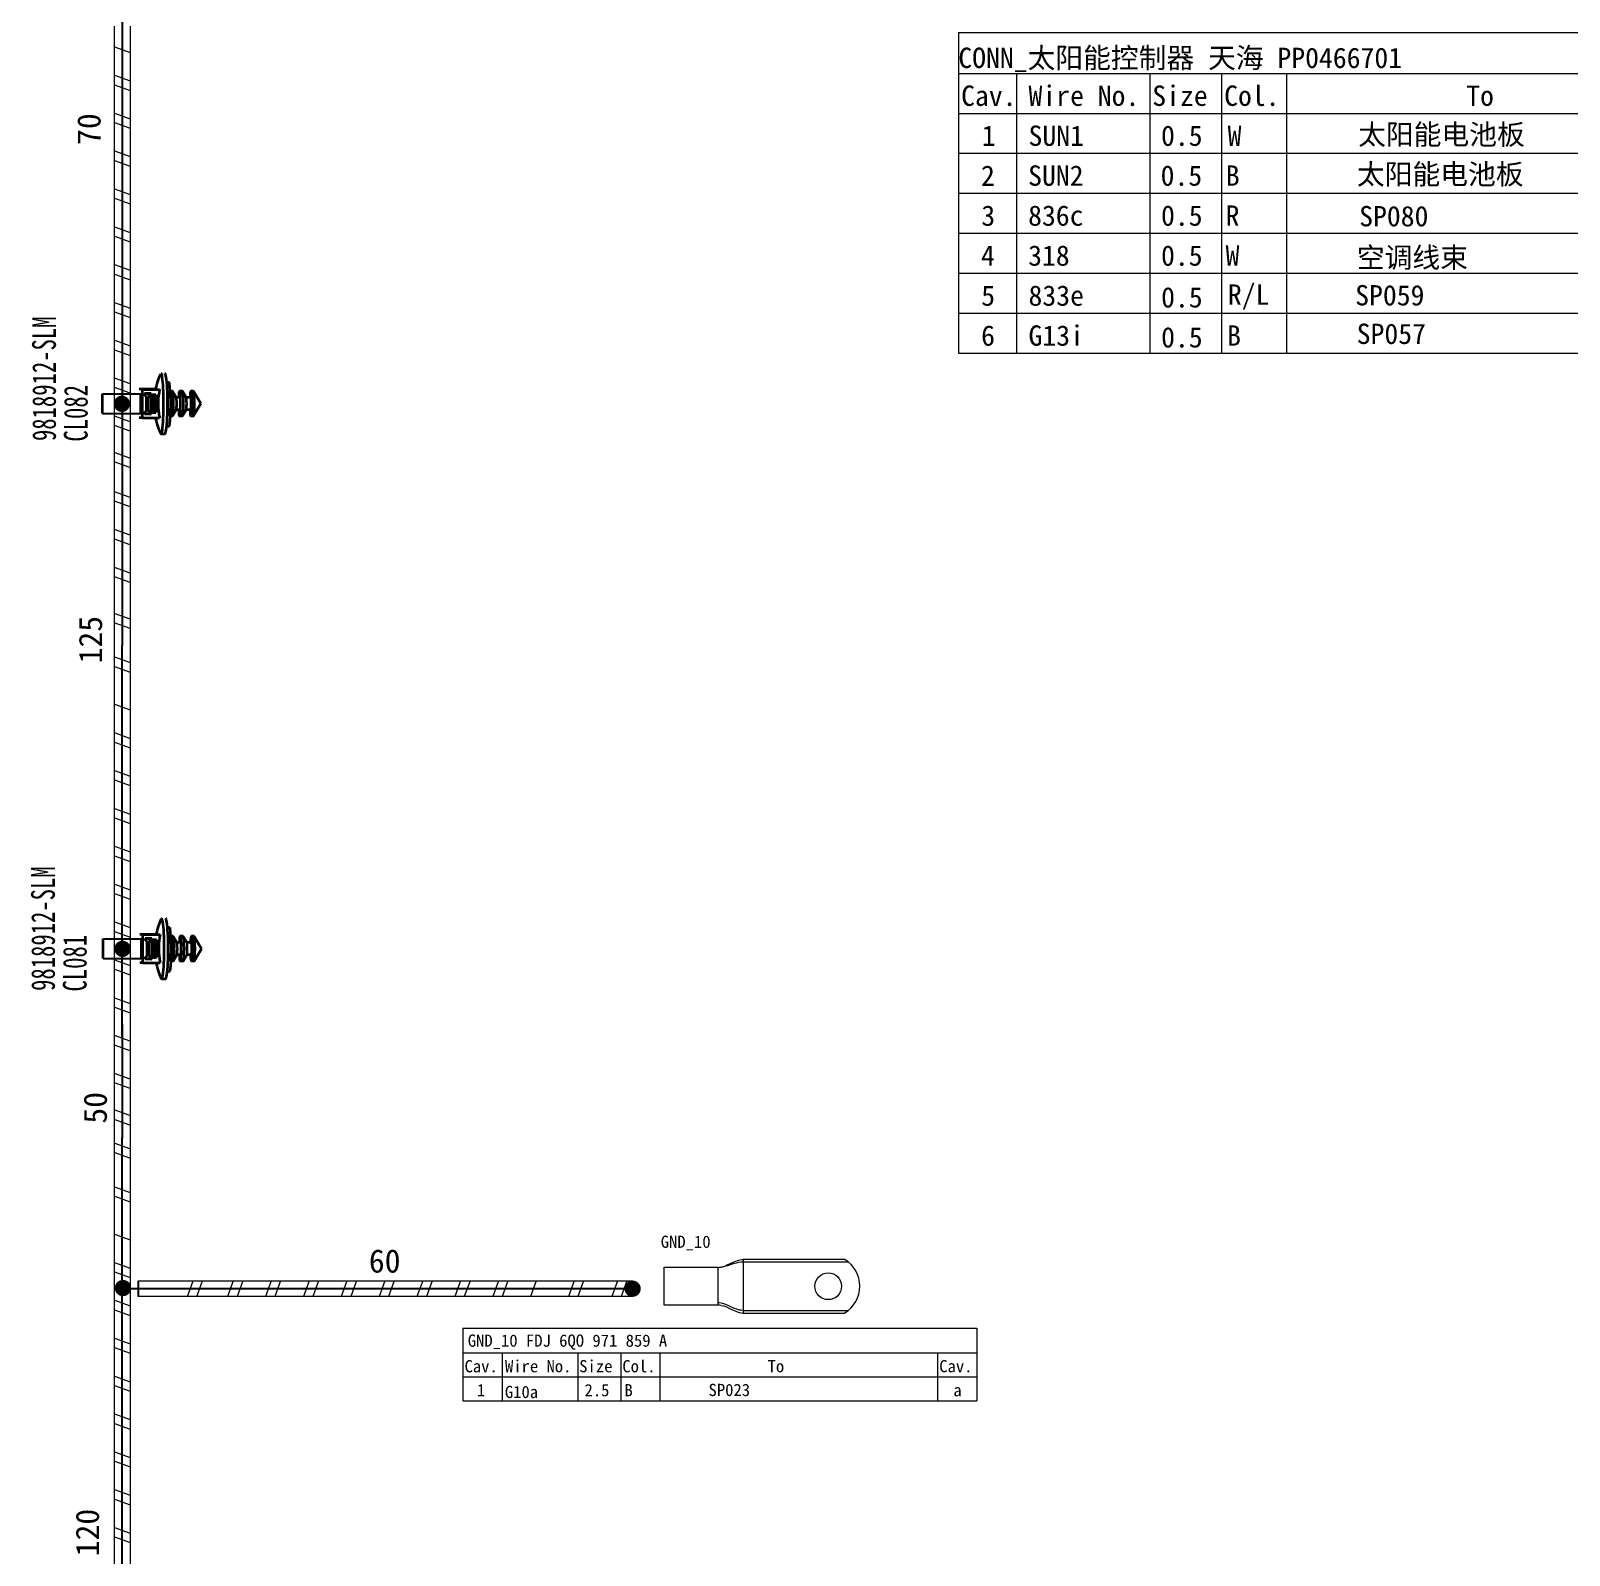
# Model space of a CAD drawing. Header units: millimetres. Extents: x 17 to 3784, y 12 to 1382.
# Drawn here: x 1380.1 to 1475.7, y 849.2 to 944 of the extents above; entities that cross this region are included whole.
import ezdxf

# ---------------------------------------------------------------- set-up
doc = ezdxf.new("R2010")
doc.units = ezdxf.units.MM
doc.layers.add('ENT', color=7, linetype='Continuous', lineweight=18)
doc.layers.add('粗实线层', color=7, linetype='Continuous', lineweight=35)
doc.styles.add('FangSong_GB2312_Style', font='simfang.ttf')
doc.styles.add('foton', font='', dxfattribs={"width": 0.7})
doc.styles.get('foton').set_extended_font_data('宋体')

msp = doc.modelspace()

# ---------------------------------------------------------------- hatches: boundary and pattern name
h = msp.add_hatch(color=0)
edge = h.paths.add_edge_path(flags=0)
edge.add_arc((1385.782, 920.789), 0.507, 180, 540)
h = msp.add_hatch(color=0)
edge = h.paths.add_edge_path(flags=0)
edge.add_arc((1385.821, 886.898), 0.507, 180, 540)
h = msp.add_hatch(color=0)
edge = h.paths.add_edge_path(flags=0)
edge.add_arc((1385.849, 865.809), 0.507, 180, 540)
h = msp.add_hatch(color=0)
edge = h.paths.add_edge_path(flags=0)
edge.add_arc((1417.525, 865.766), 0.507, 180, 540)

# ---------------------------------------------------------------- linework, layer by layer
at = {"color": 0, "lineweight": 35, "ltscale": 0.137499}
for p, q in [((1384.575, 920.186), (1384.576, 921.409)), ((1386.965, 920.19), (1386.965, 921.408)), ((1384.614, 886.295), (1384.614, 887.518)), ((1387.003, 886.299), (1387.004, 887.517))]:
    msp.add_line(p, q, dxfattribs=at)
at = {"color": 0}
for p, q in [((1384.576, 921.409), (1386.965, 921.408)), ((1384.575, 920.186), (1386.965, 920.19)), ((1384.614, 887.518), (1387.004, 887.517)), ((1384.614, 886.295), (1387.003, 886.299)), ((1386.798, 866.259), (1386.798, 865.274)), ((1417.534, 866.26), (1417.534, 865.284))]:
    msp.add_line(p, q, dxfattribs=at)
at = {"color": 0, "lineweight": 35, "ltscale": 0.021804}
for p, q in [((1387.052, 921.681), (1386.859, 921.69)), ((1387.411, 921.357), (1387.604, 921.349)), ((1387.411, 920.25), (1387.604, 920.242)), ((1387.411, 920.161), (1387.604, 920.153)), ((1387.697, 920.25), (1387.89, 920.242)), ((1387.052, 919.909), (1386.859, 919.918)), ((1387.091, 887.791), (1386.898, 887.799)), ((1387.449, 887.467), (1387.642, 887.459)), ((1387.09, 886.019), (1386.897, 886.027)), ((1387.449, 886.359), (1387.642, 886.351)), ((1387.449, 886.271), (1387.642, 886.262)), ((1387.736, 886.359), (1387.929, 886.351))]:
    msp.add_line(p, q, dxfattribs=at)
at = {"color": 0, "lineweight": 35, "ltscale": 0.113794}
for p, q in [((1387.868, 921.69), (1386.859, 921.69)), ((1387.906, 887.799), (1386.898, 887.799))]:
    msp.add_line(p, q, dxfattribs=at)
at = {"color": 0, "lineweight": 35, "ltscale": 0.120856}
for p, q in [((1387.052, 921.681), (1388.123, 921.681)), ((1387.052, 919.909), (1388.123, 919.909)), ((1387.091, 887.791), (1388.162, 887.791)), ((1387.09, 886.019), (1388.161, 886.019))]:
    msp.add_line(p, q, dxfattribs=at)
at = {"color": 0, "lineweight": 35, "ltscale": 0.199999}
for p, q in [((1387.052, 919.909), (1387.052, 921.681)), ((1387.09, 886.019), (1387.091, 887.791))]:
    msp.add_line(p, q, dxfattribs=at)
at = {"color": 0, "lineweight": 35, "ltscale": 0.015}
for p, q in [((1387.185, 921.438), (1387.185, 921.305)), ((1387.223, 887.547), (1387.223, 887.414))]:
    msp.add_line(p, q, dxfattribs=at)
at = {"color": 0, "lineweight": 35, "ltscale": 0.047321}
for p, q in [((1387.604, 921.438), (1387.185, 921.438)), ((1387.604, 920.153), (1387.184, 920.153)), ((1387.642, 887.547), (1387.223, 887.547)), ((1387.642, 886.262), (1387.223, 886.262))]:
    msp.add_line(p, q, dxfattribs=at)
at = {"color": 0, "lineweight": 35, "ltscale": 0.012463}
for p, q in [((1387.185, 921.31), (1387.295, 921.305)), ((1387.223, 887.419), (1387.333, 887.414))]:
    msp.add_line(p, q, dxfattribs=at)
at = {"color": 0, "lineweight": 35, "ltscale": 0.012451}
for p, q in [((1387.185, 921.305), (1387.295, 921.305)), ((1387.619, 921.238), (1387.73, 921.238)), ((1387.184, 920.286), (1387.295, 920.286)), ((1387.619, 920.352), (1387.729, 920.352)), ((1387.223, 887.414), (1387.333, 887.414)), ((1387.658, 887.347), (1387.768, 887.347)), ((1387.658, 886.461), (1387.768, 886.461)), ((1387.223, 886.395), (1387.333, 886.395))]:
    msp.add_line(p, q, dxfattribs=at)
at = {"color": 0, "lineweight": 35, "ltscale": 0.114999}
for p, q in [((1387.295, 921.305), (1387.295, 920.286)), ((1387.333, 887.414), (1387.333, 886.395))]:
    msp.add_line(p, q, dxfattribs=at)
at = {"color": 0, "lineweight": 35, "ltscale": 0.009064}
for p, q in [((1387.411, 921.357), (1387.411, 921.438)), ((1387.449, 887.467), (1387.449, 887.547))]:
    msp.add_line(p, q, dxfattribs=at)
at = {"color": 0, "lineweight": 35, "ltscale": 0.1}
for p, q in [((1387.419, 920.353), (1387.42, 921.239)), ((1387.813, 920.356), (1387.814, 921.242)), ((1387.458, 886.462), (1387.458, 887.348)), ((1387.852, 886.465), (1387.852, 887.351))]:
    msp.add_line(p, q, dxfattribs=at)
at = {"color": 0, "lineweight": 35, "ltscale": 0.018183}
for p, q in [((1387.581, 921.239), (1387.42, 921.239)), ((1387.619, 887.349), (1387.458, 887.348))]:
    msp.add_line(p, q, dxfattribs=at)
at = {"color": 0, "lineweight": 35, "ltscale": 0.000439867}
for p, q in [((1387.42, 921.239), (1387.424, 921.238)), ((1387.458, 887.348), (1387.462, 887.348))]:
    msp.add_line(p, q, dxfattribs=at)
at = {"color": 0, "lineweight": 35, "ltscale": 0.099999}
for p, q in [((1387.423, 920.353), (1387.424, 921.238)), ((1387.6, 920.353), (1387.6, 921.238)), ((1387.462, 886.462), (1387.462, 887.348)), ((1387.638, 886.462), (1387.639, 887.348))]:
    msp.add_line(p, q, dxfattribs=at)
at = {"color": 0, "lineweight": 35, "ltscale": 0.019922}
for p, q in [((1387.424, 921.238), (1387.6, 921.238)), ((1387.423, 920.353), (1387.6, 920.353)), ((1387.462, 887.348), (1387.639, 887.348)), ((1387.462, 886.462), (1387.638, 886.462))]:
    msp.add_line(p, q, dxfattribs=at)
at = {"color": 0, "lineweight": 35, "ltscale": 0.002853}
for p, q in [((1387.556, 921.24), (1387.581, 921.239)), ((1387.594, 887.35), (1387.619, 887.349))]:
    msp.add_line(p, q, dxfattribs=at)
at = {"color": 0, "lineweight": 35, "ltscale": 0.023842}
for p, q in [((1387.775, 921.243), (1387.564, 921.241)), ((1387.813, 887.353), (1387.602, 887.35))]:
    msp.add_line(p, q, dxfattribs=at)
at = {"color": 0, "lineweight": 35, "ltscale": 0.002181}
for p, q in [((1387.6, 921.238), (1387.619, 921.238)), ((1387.6, 920.353), (1387.619, 920.352)), ((1387.638, 886.462), (1387.658, 886.461)), ((1387.639, 887.348), (1387.658, 887.347))]:
    msp.add_line(p, q, dxfattribs=at)
at = {"color": 0, "lineweight": 35, "ltscale": 0.010001}
for p, q in [((1387.604, 921.349), (1387.604, 921.438)), ((1387.604, 920.153), (1387.604, 920.242)), ((1387.642, 887.459), (1387.642, 887.547)), ((1387.642, 886.262), (1387.642, 886.351))]:
    msp.add_line(p, q, dxfattribs=at)
at = {"color": 0, "lineweight": 35, "ltscale": 0.032379}
for p, q in [((1387.891, 921.349), (1387.604, 921.349)), ((1387.929, 887.459), (1387.642, 887.459))]:
    msp.add_line(p, q, dxfattribs=at)
at = {"color": 0, "lineweight": 35, "ltscale": 0.099998}
for p, q in [((1387.619, 920.352), (1387.619, 921.238)), ((1387.729, 920.352), (1387.73, 921.238)), ((1387.658, 886.461), (1387.658, 887.347)), ((1387.768, 886.461), (1387.768, 887.347))]:
    msp.add_line(p, q, dxfattribs=at)
at = {"color": 0, "lineweight": 35, "ltscale": 0.012045}
for p, q in [((1387.698, 921.349), (1387.698, 921.242)), ((1387.736, 887.459), (1387.736, 887.352))]:
    msp.add_line(p, q, dxfattribs=at)
at = {"color": 0, "lineweight": 35, "ltscale": 0.001513}
for p, q in [((1387.73, 921.238), (1387.716, 921.24)), ((1387.768, 887.347), (1387.755, 887.349))]:
    msp.add_line(p, q, dxfattribs=at)
at = {"color": 0, "lineweight": 35, "ltscale": 0.010273}
for p, q in [((1387.723, 921.24), (1387.814, 921.242)), ((1387.761, 887.35), (1387.852, 887.351))]:
    msp.add_line(p, q, dxfattribs=at)
at = {"color": 0, "lineweight": 35, "ltscale": 0.004356}
for p, q in [((1387.814, 921.242), (1387.775, 921.243)), ((1387.852, 887.351), (1387.813, 887.353))]:
    msp.add_line(p, q, dxfattribs=at)
at = {"color": 0, "lineweight": 35, "ltscale": 0.124999}
for p, q in [((1387.891, 921.349), (1387.89, 920.242)), ((1387.929, 887.459), (1387.929, 886.351))]:
    msp.add_line(p, q, dxfattribs=at)
at = {"color": 0, "lineweight": 35, "ltscale": 0.02207}
for p, q in [((1388.814, 921.18), (1388.618, 921.18)), ((1388.814, 920.419), (1388.618, 920.419)), ((1388.852, 887.29), (1388.657, 887.29)), ((1388.852, 886.528), (1388.657, 886.528))]:
    msp.add_line(p, q, dxfattribs=at)
at = {"color": 0, "lineweight": 35, "ltscale": 0.018536}
for p, q in [((1388.919, 921.575), (1388.755, 921.575)), ((1388.958, 887.684), (1388.794, 887.684))]:
    msp.add_line(p, q, dxfattribs=at)
at = {"color": 0, "lineweight": 35, "ltscale": 0.051178}
for p, q in [((1389.16, 921.176), (1388.929, 921.566)), ((1389.199, 887.286), (1388.968, 887.676))]:
    msp.add_line(p, q, dxfattribs=at)
at = {"color": 0, "lineweight": 35, "ltscale": 0.029858}
for p, q in [((1389.422, 921.18), (1389.158, 921.18)), ((1389.422, 920.419), (1389.158, 920.419)), ((1389.461, 887.29), (1389.196, 887.29)), ((1389.461, 886.528), (1389.196, 886.528))]:
    msp.add_line(p, q, dxfattribs=at)
at = {"color": 0, "lineweight": 35, "ltscale": 0.019769}
for p, q in [((1389.539, 921.575), (1389.364, 921.575)), ((1389.539, 920.024), (1389.364, 920.024)), ((1389.577, 887.684), (1389.402, 887.684)), ((1389.577, 886.134), (1389.402, 886.134))]:
    msp.add_line(p, q, dxfattribs=at)
at = {"color": 0, "lineweight": 35, "ltscale": 0.051179}
for p, q in [((1389.78, 921.176), (1389.549, 921.566)), ((1389.78, 920.423), (1389.549, 920.033)), ((1389.818, 887.286), (1389.587, 887.676)), ((1389.818, 886.532), (1389.587, 886.142))]:
    msp.add_line(p, q, dxfattribs=at)
at = {"color": 0, "lineweight": 35, "ltscale": 0.032245}
for p, q in [((1390.063, 921.18), (1389.777, 921.18)), ((1390.063, 920.419), (1389.777, 920.419)), ((1390.101, 887.29), (1389.816, 887.29)), ((1390.101, 886.528), (1389.816, 886.528))]:
    msp.add_line(p, q, dxfattribs=at)
at = {"color": 0, "lineweight": 35, "ltscale": 0.017883}
for p, q in [((1390.221, 921.575), (1390.063, 921.575)), ((1390.221, 920.024), (1390.063, 920.024)), ((1390.26, 887.684), (1390.101, 887.684)), ((1390.26, 886.134), (1390.101, 886.134))]:
    msp.add_line(p, q, dxfattribs=at)
at = {"color": 0, "lineweight": 35, "ltscale": 0.10061}
for p, q in [((1390.685, 920.799), (1390.231, 921.566)), ((1390.724, 886.909), (1390.27, 887.676))]:
    msp.add_line(p, q, dxfattribs=at)
at = {"color": 0, "lineweight": 35, "ltscale": 0.014999}
for p, q in [((1387.184, 920.286), (1387.184, 920.153)), ((1387.223, 886.395), (1387.223, 886.262))]:
    msp.add_line(p, q, dxfattribs=at)
at = {"color": 0, "lineweight": 35, "ltscale": 0.025537}
for p, q in [((1387.411, 920.161), (1387.184, 920.161)), ((1387.449, 886.271), (1387.223, 886.271))]:
    msp.add_line(p, q, dxfattribs=at)
at = {"color": 0, "lineweight": 35, "ltscale": 0.01}
for p, q in [((1387.411, 920.161), (1387.411, 920.25)), ((1387.449, 886.271), (1387.449, 886.359))]:
    msp.add_line(p, q, dxfattribs=at)
at = {"color": 0, "lineweight": 35, "ltscale": 0.032373}
for p, q in [((1387.697, 920.25), (1387.411, 920.25)), ((1387.89, 920.242), (1387.604, 920.242)), ((1387.736, 886.359), (1387.449, 886.359)), ((1387.929, 886.351), (1387.642, 886.351))]:
    msp.add_line(p, q, dxfattribs=at)
at = {"color": 0, "lineweight": 35, "ltscale": 0.000439834}
for p, q in [((1387.419, 920.353), (1387.423, 920.353)), ((1387.458, 886.462), (1387.462, 886.462))]:
    msp.add_line(p, q, dxfattribs=at)
at = {"color": 0, "lineweight": 35, "ltscale": 0.01149}
for p, q in [((1387.698, 920.352), (1387.697, 920.25)), ((1387.736, 886.461), (1387.736, 886.359))]:
    msp.add_line(p, q, dxfattribs=at)
at = {"color": 0, "lineweight": 35, "ltscale": 0.009468}
for p, q in [((1387.729, 920.354), (1387.813, 920.356)), ((1387.768, 886.464), (1387.852, 886.465))]:
    msp.add_line(p, q, dxfattribs=at)
at = {"color": 0, "lineweight": 35, "ltscale": 0.01853}
for p, q in [((1388.919, 920.024), (1388.755, 920.024)), ((1388.958, 886.134), (1388.794, 886.134))]:
    msp.add_line(p, q, dxfattribs=at)
at = {"color": 0, "lineweight": 35, "ltscale": 0.051177}
for p, q in [((1389.16, 920.423), (1388.929, 920.033)), ((1389.199, 886.532), (1388.968, 886.142))]:
    msp.add_line(p, q, dxfattribs=at)
at = {"color": 0, "lineweight": 35, "ltscale": 0.100609}
for p, q in [((1390.685, 920.799), (1390.231, 920.033)), ((1390.724, 886.909), (1390.27, 886.142))]:
    msp.add_line(p, q, dxfattribs=at)
at = {"color": 0, "lineweight": 35, "ltscale": 0.027679}
for p, q in [((1388.213, 918.917), (1388.458, 918.917)), ((1388.251, 885.026), (1388.496, 885.026))]:
    msp.add_line(p, q, dxfattribs=at)
at = {"color": 0, "linetype": 'Continuous', "lineweight": 13}
for points in [[(1385.81, 946.635), (1385.81, 923.124)], [(1437.772, 943.886), (1491.009, 943.886)], [(1437.772, 943.886), (1437.772, 923.936)], [(1437.772, 941.335), (1491.009, 941.335)], [(1441.396, 941.295), (1441.396, 923.936)], [(1449.675, 941.335), (1449.675, 923.936)], [(1454.123, 941.335), (1454.123, 923.936)], [(1458.178, 941.335), (1458.178, 923.936)], [(1437.772, 938.85), (1491.009, 938.85)], [(1437.772, 936.364), (1491.009, 936.364)], [(1437.772, 933.879), (1491.009, 933.879)], [(1437.772, 931.393), (1491.009, 931.393)], [(1437.772, 928.908), (1491.009, 928.908)], [(1437.772, 926.422), (1491.009, 926.422)], [(1437.772, 923.936), (1491.009, 923.936)], [(1385.808, 923.087), (1385.808, 905.756)], [(1385.808, 905.756), (1385.808, 882.245)], [(1385.808, 882.21), (1385.808, 875.117)], [(1385.806, 872.814), (1385.806, 849.303)], [(1422.954, 867.099), (1423.115, 867.123), (1423.259, 867.169), (1423.406, 867.241), (1423.83, 867.434), (1424.053, 867.518), (1424.201, 867.563), (1424.339, 867.583), (1424.391, 867.585)], [(1424.391, 867.418), (1424.288, 867.414), (1424.109, 867.393), (1423.965, 867.362), (1423.705, 867.287), (1423.425, 867.198), (1423.233, 867.146), (1423.164, 867.13), (1423.021, 867.106)], [(1430.716, 867.585), (1424.391, 867.585), (1424.391, 864.252), (1430.716, 864.252)], [(1430.946, 867.418), (1424.391, 867.418)], [(1419.49, 867.095), (1422.822, 867.095), (1422.822, 864.742), (1419.49, 864.742), (1419.49, 867.095)], [(1415.189, 865.77), (1391.678, 865.77)], [(1424.391, 864.418), (1424.283, 864.424), (1424.179, 864.44), (1424, 864.488), (1423.858, 864.541), (1423.591, 864.661), (1423.468, 864.718), (1423.265, 864.803), (1423.193, 864.827), (1423.023, 864.871), (1422.924, 864.885), (1422.822, 864.89)], [(1423.022, 864.73), (1423.203, 864.693), (1423.369, 864.632), (1423.549, 864.543), (1423.985, 864.35), (1424.141, 864.293), (1424.284, 864.259), (1424.391, 864.252)], [(1424.391, 864.418), (1430.946, 864.418)], [(1406.975, 863.311), (1438.917, 863.311)], [(1438.917, 863.311), (1438.917, 858.798)], [(1406.975, 861.78), (1438.917, 861.78)], [(1416.785, 861.78), (1416.785, 858.798)], [(1419.218, 861.78), (1419.218, 858.798)], [(1436.483, 861.78), (1436.483, 858.798)], [(1406.975, 860.289), (1438.917, 860.289)], [(1406.975, 858.798), (1438.917, 858.798)]]:
    msp.add_lwpolyline(points, dxfattribs=at)
at = {"color": 0, "linetype": 'Continuous', "lineweight": 25}
for points in [[(1385.81, 922.339), (1385.81, 946.635)], [(1385.808, 923.096), (1385.808, 905.756)], [(1385.808, 881.46), (1385.808, 905.756)], [(1385.808, 882.219), (1385.808, 875.117)], [(1385.806, 848.518), (1385.806, 875.14)], [(1385.466, 865.77), (1417.515, 865.77)]]:
    msp.add_lwpolyline(points, dxfattribs=at)
at = {"color": 0, "linetype": 'Continuous', "lineweight": 0}
for points in [[(1385.321, 941.926), (1385.32, 944.28)], [(1386.299, 944.28), (1386.301, 941.926)], [(1385.32, 942.986), (1386.301, 942.632)], [(1385.321, 939.572), (1385.32, 941.926)], [(1386.299, 941.926), (1386.301, 939.572)], [(1385.32, 941.22), (1386.301, 940.867)], [(1385.32, 940.631), (1386.301, 940.278)], [(1385.321, 937.217), (1385.32, 939.572)], [(1386.299, 939.572), (1386.301, 937.217)], [(1385.32, 938.865), (1386.301, 938.512)], [(1385.32, 938.277), (1386.301, 937.924)], [(1385.321, 934.863), (1385.32, 937.217)], [(1386.299, 937.217), (1386.301, 934.863)], [(1385.32, 936.511), (1386.301, 936.158)], [(1385.32, 935.923), (1386.301, 935.569)], [(1385.321, 932.509), (1385.32, 934.863)], [(1386.299, 934.863), (1386.301, 932.509)], [(1385.32, 934.157), (1386.301, 933.804)], [(1385.32, 933.568), (1386.301, 933.215)], [(1385.321, 930.154), (1385.32, 932.509)], [(1386.299, 932.509), (1386.301, 930.154)], [(1385.32, 931.802), (1386.301, 931.449)], [(1385.32, 931.214), (1386.301, 930.861)], [(1385.321, 927.8), (1385.32, 930.154)], [(1386.299, 930.154), (1386.301, 927.8)], [(1385.32, 929.448), (1386.301, 929.095)], [(1385.32, 928.859), (1386.301, 928.506)], [(1385.321, 925.446), (1385.32, 927.8)], [(1386.299, 927.8), (1386.301, 925.446)], [(1385.32, 927.094), (1386.301, 926.741)], [(1385.32, 926.505), (1386.301, 926.152)], [(1385.321, 923.091), (1385.32, 925.446)], [(1385.32, 924.739), (1386.301, 924.386)], [(1386.299, 925.446), (1386.301, 923.091)], [(1385.32, 924.151), (1386.301, 923.798)], [(1385.317, 920.735), (1385.317, 923.09)], [(1386.298, 923.09), (1386.298, 920.735)], [(1386.298, 922.03), (1385.317, 922.383)], [(1386.298, 921.442), (1385.317, 921.795)], [(1385.317, 918.381), (1385.317, 920.735)], [(1386.298, 919.676), (1385.317, 920.029)], [(1386.298, 920.735), (1386.298, 918.381)], [(1386.298, 919.087), (1385.317, 919.44)], [(1385.317, 916.027), (1385.317, 918.381)], [(1386.298, 918.381), (1386.298, 916.027)], [(1386.279, 917.409), (1385.298, 917.762)], [(1386.279, 916.82), (1385.298, 917.174)], [(1385.317, 913.672), (1385.317, 916.027)], [(1386.298, 914.967), (1385.317, 915.32)], [(1386.298, 916.027), (1386.298, 913.672)], [(1386.298, 914.379), (1385.317, 914.732)], [(1385.317, 911.318), (1385.317, 913.672)], [(1386.298, 913.672), (1386.298, 911.318)], [(1386.298, 912.613), (1385.317, 912.966)], [(1386.298, 912.024), (1385.317, 912.377)], [(1385.317, 907.956), (1385.317, 911.318)], [(1386.298, 910.258), (1385.317, 910.612)], [(1386.298, 911.318), (1386.298, 907.875)], [(1386.298, 909.67), (1385.317, 910.023)], [(1386.286, 907.404), (1385.305, 907.758)], [(1385.317, 905.756), (1385.317, 908.11)], [(1386.298, 908.11), (1386.298, 905.756)], [(1386.286, 906.816), (1385.305, 907.169)], [(1385.318, 903.401), (1385.317, 905.756)], [(1386.297, 905.756), (1386.298, 903.401)], [(1385.317, 905.049), (1386.298, 904.698)], [(1385.317, 904.461), (1386.298, 904.108)], [(1385.318, 901.047), (1385.317, 903.401)], [(1386.297, 903.401), (1386.298, 901.047)], [(1385.317, 902.107), (1386.298, 901.753)], [(1385.318, 898.693), (1385.317, 901.047)], [(1386.297, 901.047), (1386.298, 898.693)], [(1385.317, 900.341), (1386.298, 899.988)], [(1385.317, 899.752), (1386.298, 899.399)], [(1385.318, 896.338), (1385.317, 898.693)], [(1385.317, 897.986), (1386.298, 897.633)], [(1386.297, 898.693), (1386.298, 896.338)], [(1385.317, 897.398), (1386.298, 897.045)], [(1385.318, 893.984), (1385.317, 896.338)], [(1386.297, 896.338), (1386.298, 893.984)], [(1385.317, 895.632), (1386.298, 895.279)], [(1385.317, 895.043), (1386.298, 894.69)], [(1385.318, 891.63), (1385.317, 893.984)], [(1385.317, 893.278), (1386.298, 892.925)], [(1386.297, 893.984), (1386.298, 891.63)], [(1385.317, 892.689), (1386.298, 892.336)], [(1385.318, 889.275), (1385.317, 891.63)], [(1386.297, 891.63), (1386.298, 889.275)], [(1385.317, 890.923), (1386.298, 890.57)], [(1385.317, 890.335), (1386.298, 889.982)], [(1385.318, 886.921), (1385.317, 889.275)], [(1385.317, 888.569), (1386.298, 888.216)], [(1386.297, 889.275), (1386.298, 886.921)], [(1385.317, 887.98), (1386.298, 887.627)], [(1385.318, 884.567), (1385.317, 886.921)], [(1386.297, 886.921), (1386.298, 884.567)], [(1385.317, 886.215), (1386.298, 885.861)], [(1385.317, 885.626), (1386.298, 885.273)], [(1385.318, 882.212), (1385.317, 884.567)], [(1386.297, 884.567), (1386.298, 882.212)], [(1385.317, 883.86), (1386.298, 883.507)], [(1385.317, 883.272), (1386.298, 882.919)], [(1385.317, 879.859), (1385.317, 882.213)], [(1386.298, 882.213), (1386.298, 879.859)], [(1386.298, 881.154), (1385.317, 881.507)], [(1386.298, 880.565), (1385.317, 880.918)], [(1385.317, 877.504), (1385.317, 879.859)], [(1386.298, 879.859), (1386.298, 877.504)], [(1386.298, 878.799), (1385.317, 879.152)], [(1386.298, 878.211), (1385.317, 878.564)], [(1385.317, 875.15), (1385.317, 877.504)], [(1386.298, 877.504), (1386.298, 875.15)], [(1386.279, 876.532), (1385.298, 876.886)], [(1386.279, 875.944), (1385.298, 876.297)], [(1385.315, 872.814), (1385.315, 875.168)], [(1386.296, 875.168), (1386.296, 872.814)], [(1386.284, 874.462), (1385.303, 874.815)], [(1386.284, 873.874), (1385.303, 874.227)], [(1385.317, 870.459), (1385.315, 872.814)], [(1386.295, 872.814), (1386.296, 870.459)], [(1385.315, 872.107), (1386.296, 871.755)], [(1385.315, 871.519), (1386.296, 871.166)], [(1385.317, 868.105), (1385.315, 870.459)], [(1386.295, 870.459), (1386.296, 868.105)], [(1385.315, 869.164), (1386.296, 868.811)], [(1385.317, 865.751), (1385.315, 868.105)], [(1385.315, 867.399), (1386.296, 867.046)], [(1386.295, 868.105), (1386.296, 865.751)], [(1385.315, 866.81), (1386.296, 866.457)], [(1385.317, 863.396), (1385.315, 865.751)], [(1386.295, 865.751), (1386.296, 863.396)], [(1386.79, 866.261), (1389.145, 866.261)], [(1389.145, 866.261), (1392.042, 866.261)], [(1389.851, 865.28), (1390.204, 866.261)], [(1390.439, 865.28), (1390.793, 866.261)], [(1391.645, 866.259), (1394, 866.261)], [(1392.705, 866.261), (1392.352, 865.28)], [(1393.293, 866.261), (1392.94, 865.28)], [(1394, 866.259), (1396.354, 866.261)], [(1395.059, 866.261), (1394.706, 865.28)], [(1395.648, 866.261), (1395.295, 865.28)], [(1415.189, 866.261), (1417.543, 866.261)], [(1416.249, 865.292), (1416.602, 866.273)], [(1416.838, 865.292), (1417.191, 866.273)], [(1385.315, 865.044), (1386.296, 864.691)], [(1389.145, 865.28), (1386.79, 865.28)], [(1391.785, 865.28), (1389.145, 865.28)], [(1394, 865.281), (1391.645, 865.28)], [(1396.354, 865.281), (1394, 865.28)], [(1417.543, 865.28), (1415.189, 865.28)], [(1385.315, 864.456), (1386.296, 864.103)], [(1385.317, 861.042), (1385.315, 863.396)], [(1385.315, 862.69), (1386.296, 862.337)], [(1386.295, 863.396), (1386.296, 861.042)], [(1385.315, 862.101), (1386.296, 861.748)], [(1385.317, 858.688), (1385.315, 861.042)], [(1386.295, 861.042), (1386.296, 858.688)], [(1385.315, 860.336), (1386.296, 859.982)], [(1385.315, 859.747), (1386.296, 859.394)], [(1385.317, 856.333), (1385.315, 858.688)], [(1385.315, 857.981), (1386.296, 857.628)], [(1386.295, 858.688), (1386.296, 856.333)], [(1385.315, 857.393), (1386.296, 857.04)], [(1385.317, 853.979), (1385.315, 856.333)], [(1386.295, 856.333), (1386.296, 853.979)], [(1385.315, 855.627), (1386.296, 855.274)], [(1385.315, 855.038), (1386.296, 854.685)], [(1385.317, 851.625), (1385.315, 853.979)], [(1386.295, 853.979), (1386.296, 851.625)], [(1385.315, 853.273), (1386.296, 852.919)], [(1385.315, 852.684), (1386.296, 852.331)], [(1385.317, 849.27), (1385.315, 851.625)], [(1386.295, 851.625), (1386.296, 849.27)], [(1385.315, 850.918), (1386.296, 850.565)], [(1385.315, 850.33), (1386.296, 849.976)], [(1385.315, 846.769), (1385.315, 849.667)], [(1386.296, 849.409), (1386.296, 846.769)]]:
    msp.add_lwpolyline(points, dxfattribs=at)
at = {"color": 0, "lineweight": 35}
for points in [[(1387.867, 921.687), (1387.867, 921.687), (1387.868, 921.687), (1387.875, 921.686), (1388.123, 921.681)], [(1387.906, 887.796), (1387.906, 887.796), (1387.906, 887.796), (1387.913, 887.795), (1388.162, 887.791)]]:
    msp.add_lwpolyline(points, dxfattribs=at)
at = {"color": 7, "linetype": 'Continuous', "lineweight": 0}
for points in [[(1396.354, 866.259), (1398.708, 866.261)], [(1397.413, 866.261), (1397.06, 865.28)], [(1398.002, 866.261), (1397.649, 865.28)], [(1398.708, 866.259), (1401.063, 866.261)], [(1399.768, 866.261), (1399.415, 865.28)], [(1400.356, 866.261), (1400.003, 865.28)], [(1401.063, 866.259), (1403.417, 866.261)], [(1402.122, 866.261), (1401.769, 865.28)], [(1402.711, 866.261), (1402.358, 865.28)], [(1403.417, 866.259), (1405.771, 866.261)], [(1404.477, 866.261), (1404.123, 865.28)], [(1405.065, 866.261), (1404.712, 865.28)], [(1405.771, 866.259), (1408.126, 866.261)], [(1406.831, 866.261), (1406.478, 865.28)], [(1407.419, 866.261), (1407.066, 865.28)], [(1408.126, 866.259), (1410.48, 866.261)], [(1409.185, 866.261), (1408.832, 865.28)], [(1409.774, 866.261), (1409.421, 865.28)], [(1410.48, 866.259), (1412.834, 866.261)], [(1411.54, 866.261), (1411.186, 865.28)], [(1412.834, 866.259), (1415.189, 866.261)], [(1413.894, 866.261), (1413.541, 865.28)], [(1414.483, 866.261), (1414.131, 865.28)], [(1398.708, 865.281), (1396.354, 865.28)], [(1401.063, 865.281), (1398.708, 865.28)], [(1403.417, 865.281), (1401.063, 865.28)], [(1405.771, 865.281), (1403.417, 865.28)], [(1408.126, 865.281), (1405.771, 865.28)], [(1410.48, 865.281), (1408.126, 865.28)], [(1412.834, 865.281), (1410.48, 865.28)], [(1415.189, 865.281), (1412.834, 865.28)]]:
    msp.add_lwpolyline(points, dxfattribs=at)
at = {"color": 7, "linetype": 'Continuous', "lineweight": 13}
for points in [[(1406.975, 863.311), (1406.975, 858.798)], [(1409.408, 861.78), (1409.408, 858.798)], [(1414.116, 861.78), (1414.116, 858.798)]]:
    msp.add_lwpolyline(points, dxfattribs=at)
at = {"color": 0, "linetype": 'Continuous', "lineweight": 13}
msp.add_circle((1429.683, 865.919), 0.833, dxfattribs=at)
at = {"color": 0, "lineweight": 35}
for centre, radius, start, end in [((1392.207, 920.8), 4.43, 155.32043, 168.44492), ((1392.336, 920.794), 4.305, 168.10641, 188.06008), ((1392.334, 920.794), 4.303, 188.06077, 191.8594), ((1392.207, 920.8), 4.43, 191.59256, 204.68064), ((1392.246, 886.909), 4.43, 155.32043, 168.44492), ((1392.375, 886.903), 4.305, 168.10641, 188.06008), ((1392.246, 886.909), 4.43, 191.59256, 204.68064), ((1392.373, 886.903), 4.303, 188.06077, 191.8594)]:
    msp.add_arc(centre, radius, start, end, dxfattribs=at)
at = {"color": 0, "linetype": 'Continuous', "lineweight": 13}
for centre, radius, start, end in [((1429.683, 865.919), 1.961, 302, 58), ((1422.826, 868.708), 1.615, 270, 277), ((1422.82, 863.173), 1.57, 83, 90), ((1422.827, 863.147), 1.595, 83, 90)]:
    msp.add_arc(centre, radius, start, end, dxfattribs=at)
at = {"color": 0, "lineweight": 35}
for centre, major_axis, ratio, start_param, end_param in [((1388.213, 920.799), (0, -1.883), 0.087133, 1.067052, 3.141614), ((1388.458, 920.799), (0, 1.883), 0.087133, 4.208645, 6.279441), ((1387.776, 921.24), (-0.221, 0), 0.00373, 5.995159, 6.283185), ((1387.776, 921.24), (-0.221, 0), 0.00373, 0, 0.087245), ((1387.938, 921.24), (-0.221, 0), 0.00373, 6.048679, 6.283185), ((1388.612, 920.799), (0, -0.381), 0.087133, 0.183505, 2.958112), ((1388.755, 920.799), (0, -0.775), 0.087133, 3.141552, 4.198784), ((1388.755, 920.799), (0, -0.775), 0.087133, 2.995504, 3.141552), ((1388.755, 920.799), (0, -0.775), 0.087133, 0.14609, 2.995504), ((1388.919, 920.799), (0, -0.775), 0.087133, 2.995504, 3.141552), ((1388.919, 920.799), (0, -0.775), 0.087133, 0.14609, 2.995504), ((1389.155, 920.799), (0, -0.381), 0.087133, 0.14609, 2.995504), ((1389.364, 920.799), (0, -0.775), 0.087133, 3.141552, 4.198784), ((1389.364, 920.799), (0, -0.775), 0.087133, 2.995504, 3.141552), ((1389.364, 920.799), (0, -0.775), 0.087133, 0.14609, 2.995504), ((1389.539, 920.799), (0, -0.775), 0.087133, 2.995504, 3.141552), ((1389.539, 920.799), (0, -0.775), 0.087133, 0.14609, 2.995504), ((1389.775, 920.799), (0, -0.381), 0.087133, 0.14609, 2.995504), ((1390.063, 920.799), (0, -0.775), 0.087133, 3.141552, 4.198784), ((1390.063, 920.799), (0, -0.775), 0.087133, 6.283145, 9.424737), ((1390.063, 920.799), (0, -0.381), 0.087133, 1.067052, 3.141552), ((1390.221, 920.799), (0, -0.775), 0.087133, 2.995504, 3.141552), ((1390.221, 920.799), (0, -0.775), 0.087133, 0.14609, 2.995504), ((1388.755, 920.799), (0, -0.775), 0.087133, 5.225993, 6.283145), ((1388.755, 920.799), (0, -0.775), 0.087133, 6.283145, 6.429275), ((1388.919, 920.799), (0, -0.775), 0.087133, 6.283145, 6.429275), ((1389.364, 920.799), (0, -0.775), 0.087133, 5.225993, 6.283145), ((1389.364, 920.799), (0, -0.775), 0.087133, 6.283145, 6.429275), ((1389.539, 920.799), (0, -0.775), 0.087133, 6.283145, 6.429275), ((1390.063, 920.799), (0, -0.775), 0.087133, 5.225993, 6.283145), ((1390.063, 920.799), (0, -0.381), 0.087133, 6.283145, 7.350238), ((1390.221, 920.799), (0, -0.775), 0.087133, 6.283145, 6.429275), ((1388.213, 920.799), (0, 1.883), 0.087133, 3.141636, 4.208645), ((1388.458, 920.799), (0, -1.883), 0.087133, 0, 1.067052), ((1388.213, 920.799), (0, 1.883), 0.087133, 2.954112, 3.141636), ((1388.251, 886.909), (0, -1.883), 0.087133, 1.067052, 3.141614), ((1388.496, 886.909), (0, 1.883), 0.087133, 4.208645, 6.279441), ((1388.794, 886.909), (0, -0.775), 0.087133, 3.141552, 4.198784), ((1388.794, 886.909), (0, -0.775), 0.087133, 2.995504, 3.141552), ((1388.794, 886.909), (0, -0.775), 0.087133, 0.14609, 2.995504), ((1388.958, 886.909), (0, -0.775), 0.087133, 2.995504, 3.141552), ((1388.958, 886.909), (0, -0.775), 0.087133, 0.14609, 2.995504), ((1389.402, 886.909), (0, -0.775), 0.087133, 3.141552, 4.198784), ((1389.402, 886.909), (0, -0.775), 0.087133, 2.995504, 3.141552), ((1389.402, 886.909), (0, -0.775), 0.087133, 0.14609, 2.995504), ((1389.577, 886.909), (0, -0.775), 0.087133, 2.995504, 3.141552), ((1389.577, 886.909), (0, -0.775), 0.087133, 0.14609, 2.995504), ((1390.101, 886.909), (0, -0.775), 0.087133, 3.141552, 4.198784), ((1390.101, 886.909), (0, -0.775), 0.087133, 6.283145, 9.424737), ((1390.26, 886.909), (0, -0.775), 0.087133, 2.995504, 3.141552), ((1390.26, 886.909), (0, -0.775), 0.087133, 0.14609, 2.995504), ((1387.815, 887.35), (-0.221, 0), 0.00373, 5.995159, 6.283185), ((1387.815, 887.35), (-0.221, 0), 0.00373, 0, 0.087245), ((1387.976, 887.349), (-0.221, 0), 0.00373, 6.048679, 6.283185), ((1388.651, 886.909), (0, -0.381), 0.087133, 0.183505, 2.958112), ((1388.794, 886.909), (0, -0.775), 0.087133, 5.225993, 6.283145), ((1389.194, 886.909), (0, -0.381), 0.087133, 0.14609, 2.995504), ((1389.402, 886.909), (0, -0.775), 0.087133, 5.225993, 6.283145), ((1389.813, 886.909), (0, -0.381), 0.087133, 0.14609, 2.995504), ((1390.101, 886.909), (0, -0.775), 0.087133, 5.225993, 6.283145), ((1390.101, 886.909), (0, -0.381), 0.087133, 1.067052, 3.141552), ((1390.101, 886.909), (0, -0.381), 0.087133, 6.283145, 7.350238), ((1388.251, 886.909), (0, 1.883), 0.087133, 3.141636, 4.208645), ((1388.496, 886.909), (0, -1.883), 0.087133, 0, 1.067052), ((1388.794, 886.909), (0, -0.775), 0.087133, 6.283145, 6.429275), ((1388.958, 886.909), (0, -0.775), 0.087133, 6.283145, 6.429275), ((1389.402, 886.909), (0, -0.775), 0.087133, 6.283145, 6.429275), ((1389.577, 886.909), (0, -0.775), 0.087133, 6.283145, 6.429275), ((1390.26, 886.909), (0, -0.775), 0.087133, 6.283145, 6.429275), ((1388.251, 886.909), (0, 1.883), 0.087133, 2.954112, 3.141636)]:
    msp.add_ellipse(centre, major_axis=major_axis, ratio=ratio, start_param=start_param, end_param=end_param, dxfattribs=at)
at = {"layer": '粗实线层', "color": 0}
for p, q in [((1388.732, 922.121), (1388.575, 922.121)), ((1388.567, 919.393), (1388.741, 919.393)), ((1388.771, 888.231), (1388.613, 888.231)), ((1388.605, 885.503), (1388.78, 885.503))]:
    msp.add_line(p, q, dxfattribs=at)
for centre in [(1377.964, 920.722), (1378.003, 886.832)]:
    msp.add_arc(centre, 10.859, 352.96956, 7.40287, dxfattribs=at)

# ---------------------------------------------------------------- texts
at = {"color": 0, "linetype": 'Continuous', "style": 'FangSong_GB2312_Style'}
for s, height, p in [('CONN_太阳能控制器 天海 PP0466701', 1.26546, (1437.772, 941.669)), ('Cav.', 1.2655, (1437.945, 939.313)), ('Wire No.', 1.2655, (1442.134, 939.313)), ('Size', 1.2655, (1449.827, 939.313)), ('Col.', 1.2655, (1454.295, 939.313)), ('To', 1.2655, (1469.342, 939.313)), ('SUN1', 1.2655, (1442.134, 936.828)), ('太阳能电池板', 1.2655, (1462.623, 936.903)), ('1', 1.265, (1439.229, 936.828)), ('0.5', 1.2655, (1450.371, 936.828)), ('W', 1.265, (1454.512, 936.828)), ('2', 1.265, (1439.181, 934.342)), ('SUN2', 1.2655, (1442.11, 934.347)), ('0.5', 1.2655, (1450.347, 934.347)), ('B', 1.265, (1454.398, 934.347)), ('太阳能电池板', 1.2655, (1462.548, 934.433)), ('3', 1.265, (1439.199, 931.857)), ('836c', 1.2655, (1442.11, 931.861)), ('0.5', 1.2655, (1450.371, 931.861)), ('R', 1.265, (1454.384, 931.861)), ('SP080', 1.2655, (1462.687, 931.824)), ('4', 1.265, (1439.177, 929.371)), ('318', 1.2655, (1442.11, 929.375)), ('0.5', 1.2655, (1450.371, 929.375)), ('W', 1.265, (1454.384, 929.375)), ('空调线束', 1.2655, (1462.543, 929.253)), ('5', 1.265, (1439.195, 926.886)), ('833e', 1.2655, (1442.134, 926.886)), ('0.5', 1.2655, (1450.376, 926.777)), ('R/L', 1.2655, (1454.524, 926.95)), ('SP059', 1.2655, (1462.44, 926.905)), ('G13i', 1.2655, (1442.134, 924.4)), ('B', 1.265, (1454.479, 924.4)), ('SP057', 1.2655, (1462.534, 924.509)), ('6', 1.265, (1439.188, 924.4)), ('0.5', 1.2655, (1450.376, 924.291)), ('GND_10', 0.7593, (1419.274, 868.307)), ('GND_10 FDJ 6QO 971 859 A', 0.75928, (1407.279, 862.159)), ('Size', 0.7593, (1414.207, 860.567)), ('Col.', 0.7593, (1416.888, 860.567)), ('To', 0.7593, (1425.916, 860.567)), ('Cav.', 0.7593, (1436.587, 860.567)), ('B', 0.759, (1417.019, 859.076)), ('SP023', 0.7593, (1422.245, 859.092)), ('a', 0.759, (1437.461, 859.076))]:
    msp.add_text(s, height=height, dxfattribs=at).set_placement(p)
for s, p in [('70', (1384.455, 936.887)), ('125', (1384.55, 904.647)), ('50', (1384.848, 876.029)), ('120', (1384.357, 849.128))]:
    msp.add_text(s, height=1.4467, rotation=90, dxfattribs=at).set_placement(p)
at = {"color": 7, "linetype": 'Continuous', "style": 'FangSong_GB2312_Style'}
for s, height, p in [('60', 1.4467, (1401.133, 866.768)), ('Cav.', 0.7593, (1407.078, 860.567)), ('Wire No.', 0.7593, (1409.592, 860.567)), ('1', 0.759, (1407.848, 859.076)), ('G10a', 0.7593, (1409.584, 858.967)), ('2.5', 0.7593, (1414.534, 859.076))]:
    msp.add_text(s, height=height, dxfattribs=at).set_placement(p)
at = {"layer": 'ENT', "color": 0, "char_height": 1.47221, "width": 159.91709, "attachment_point": 1, "rotation": 90, "style": 'foton'}
for s, insert in [('{\\T1.004;9818912-SLM}', (1380.205, 918.476)), ('{\\T1.004;CL082}', (1382.177, 918.441)), ('{\\T1.004;9818912-SLM}', (1380.141, 884.285)), ('{\\T1.004;CL081}', (1382.113, 884.25))]:
    msp.add_mtext(s, dxfattribs=dict(at, insert=insert))

doc.saveas('drawing.dxf')
